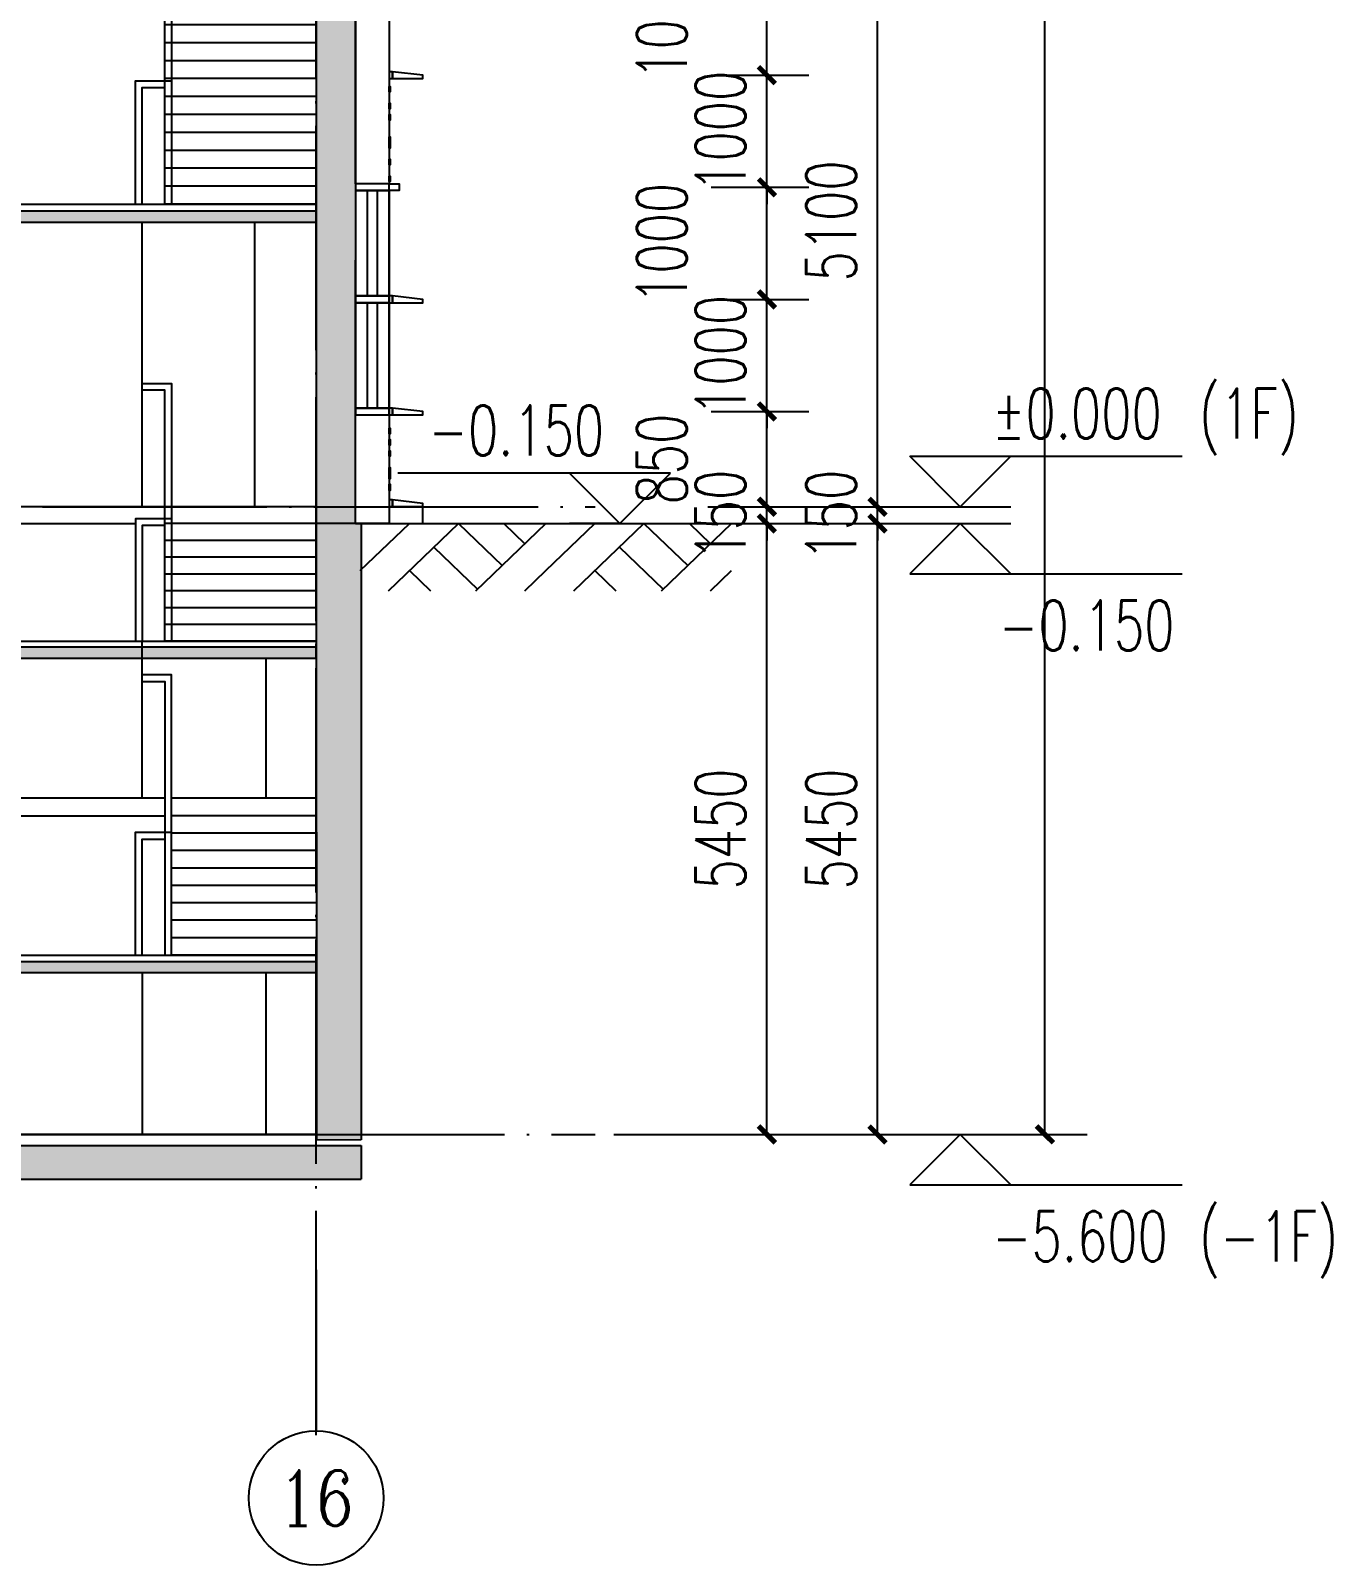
# Model space of a CAD drawing. Header units: millimetres. Extents: x 500457 to 783861, y -293369 to -162148.
# Drawn here: x 627992 to 639599, y -239795 to -226104 of the extents above; entities that cross this region are included whole.
import ezdxf
from ezdxf.enums import TextEntityAlignment as Align

# ---------------------------------------------------------------- set-up
doc = ezdxf.new("R2010")
doc.units = ezdxf.units.MM
doc.header["$LTSCALE"] = 1000
doc.linetypes.add('DOTE', pattern=[2.42, 2, -0.2, 0.02, -0.2])
for name, color, linetype in [('A-DOOR-FIRE', 4, 'Continuous'), ('A-SECT-SURF', 6, 'Continuous'), ('A-看线', 115, 'Continuous'), ('AXIS', 3, 'Continuous'), ('AXIS_TEXT', 7, 'Continuous'), ('DIM_ELEV', 3, 'Continuous'), ('DOTE', 1, 'DOTE'), ('LY_MC_section A_A$0$A31----(18)', 140, 'Continuous'), ('PUB_DIM', 3, 'Continuous'), ('PUB_HATCH', 8, 'Continuous'), ('PUB_TEXT', 7, 'Continuous'), ('STAIR', 2, 'Continuous'), ('WALL', 255, 'Continuous'), ('剖面楼板线', 2, 'Continuous'), ('板洞', 6, 'Continuous')]:
    doc.layers.add(name, color=color, linetype=linetype)
doc.styles.add('_TCH_AXIS', font='COMPLEX', dxfattribs={"bigfont": 'GBCBIG'})
doc.styles.add('_TCH_DIM', font='SIMPLEX', dxfattribs={"bigfont": 'GBCBIG'})
doc.styles.add('_TCH_DIM_T3', font='SIMPLEX', dxfattribs={"width": 0.705882, "bigfont": 'GBCBIG'})
doc.styles.add('COMPLEX', font='COMPLEX')
doc.dimstyles.new('_TCH_ARCH&&150', dxfattribs={"dimtxt": 446.25, "dimasz": 150, "dimexe": 375, "dimexo": 450, "dimgap": 189.375, "dimtad": 1, "dimdec": 0, "dimzin": 0, "dimdsep": 46, "dimtxsty": '_TCH_DIM_T3', "dimblk": 'ARCHTICK', "dimcen": 0.09, "dimclrt": 7, "dimazin": 2, "dimtfac": 1, "dimtdec": 0, "dimtix": 1, "dimtmove": 2, "dimatfit": 3, "dimfxl": 1, "dimtolj": 1, "dimtzin": 0, "dimarcsym": 0})

# ---------------------------------------------------------------- blocks, each defined once
blk = doc.blocks.new('A$Cc3d01d78')
at = {"layer": 'PUB_HATCH'}
blk.add_hatch(color=256, dxfattribs=at).paths.add_polyline_path([(1558, -3756), (-1342, -3756), (-1342, -3856), (1558, -3856)])
at = {"layer": 'STAIR'}
for points in [[(210, -2300), (210, -900)], [(210, -1260), (7, -1260), (7, -3700), (-53, -3700), (-53, -3100), (-53, -3050), (-53, -1200), (210, -1200)], [(-1342, -2300), (-53, -2300)], [(7, -2300), (1558, -2300), (1558, -2456), (7, -2456)], [(-1342, -2456), (-53, -2456)], [(-1342, -2611), (-53, -2611)], [(270, -3700), (270, -2604), (-53, -2604)], [(210, -3700), (210, -2664), (7, -2664)], [(-1342, -2767), (-53, -2767)], [(-1342, -2923), (-53, -2923)], [(-1342, -3078), (-53, -3078)], [(-1342, -3234), (-53, -3234)], [(-1342, -3389), (-53, -3389)], [(-1342, -3545), (-53, -3545)], [(1558, -3700), (-1342, -3700)], [(-1342, -3700), (-53, -3700)]]:
    blk.add_lwpolyline(points, dxfattribs=at)
at = {"layer": 'WALL'}
for p, q in [((1558, -3756), (-1342, -3756)), ((-1342, -3856), (-1342, -3756)), ((1558, -3856), (1558, -3756)), ((1558, -3856), (-1342, -3856))]:
    blk.add_line(p, q, dxfattribs=at)
blk = doc.blocks.new('A$C713e9a64')
at = {"layer": 'PUB_HATCH'}
blk.add_hatch(color=256, dxfattribs=at).paths.add_polyline_path([(1348, -4840), (-1552, -4840), (-1552, -4940), (1348, -4940)])
at = {"layer": 'STAIR'}
for points in [[(0, -2380), (0, 170)], [(0, -1280), (-262, -1280), (-262, -3130), (-262, -3180), (-262, -4780), (-202, -4780), (-202, -1340), (0, -1340)], [(-1553, -2380), (-202, -2380)], [(-202, -2380), (1347, -2380), (1347, -2540), (-202, -2540)], [(-1553, -2540), (-202, -2540)], [(-1553, -2700), (-202, -2700)], [(-1553, -2860), (-202, -2860)], [(-1553, -3020), (-202, -3020)], [(-1553, -3180), (-202, -3180)], [(-1553, -3340), (-202, -3340)], [(-1553, -3500), (-202, -3500)], [(-1553, -3660), (-202, -3660)], [(58, -4780), (58, -3680), (-262, -3680)], [(-1553, -3820), (-202, -3820)], [(-2, -4780), (-2, -3740), (-202, -3740)], [(-1553, -3980), (-202, -3980)], [(-1553, -4140), (-202, -4140)], [(-1553, -4300), (-202, -4300)], [(-1553, -4460), (-202, -4460)], [(-1553, -4620), (-202, -4620)], [(1348, -4780), (-1553, -4780)], [(-1553, -4780), (-202, -4780)]]:
    blk.add_lwpolyline(points, dxfattribs=at)
at = {"layer": 'WALL'}
for p, q in [((1348, -4840), (-1552, -4840)), ((-1552, -4940), (-1552, -4840)), ((1348, -4940), (1348, -4840)), ((1348, -4940), (-1552, -4940))]:
    blk.add_line(p, q, dxfattribs=at)
blk = doc.blocks.new('A$Cb3162a7d')
at = {"layer": 'PUB_HATCH'}
blk.add_hatch(color=256, dxfattribs=at).paths.add_polyline_path([(1348, -3746), (-1553, -3746), (-1553, -3846), (1348, -3846)])
at = {"layer": 'STAIR'}
for points in [[(-2, -2496), (-2, 44)], [(-2, -1396), (-262, -1396), (-262, -1930), (-262, -1980), (-262, -3696), (-202, -3696), (-202, -1456), (-2, -1456)], [(-1553, -2496), (-202, -2496)], [(56, -3700), (56, -2600), (-262, -2600)], [(-202, -2496), (1348, -2496), (1348, -2646), (56, -2646)], [(-1553, -2646), (-202, -2646)], [(-4, -3700), (-4, -2660), (-202, -2660)], [(-1553, -2796), (-202, -2796)], [(-1553, -2946), (-202, -2946)], [(-1553, -3096), (-202, -3096)], [(-1553, -3246), (-202, -3246)], [(-1553, -3396), (-202, -3396)], [(-1553, -3546), (-202, -3546)], [(1348, -3696), (-1553, -3696)], [(-1553, -3696), (-202, -3696)]]:
    blk.add_lwpolyline(points, dxfattribs=at)
at = {"layer": 'WALL'}
for p, q in [((1348, -3746), (-1553, -3746)), ((-1553, -3846), (-1553, -3746)), ((1348, -3846), (1348, -3746)), ((1348, -3846), (-1553, -3846))]:
    blk.add_line(p, q, dxfattribs=at)
blk = doc.blocks.new('A$Cdcaa37b3')
at = {"layer": 'A-看线'}
for points in [[(-1002, 8140), (-1002, 5600)], [(-1103, 4250), (-1103, 3000)], [(-1103, 1444), (-1103, 0)]]:
    blk.add_lwpolyline(points, dxfattribs=at)
at = {"layer": '剖面楼板线'}
blk.add_line((-1550, -1), (1348, -1), dxfattribs=at)
blk.add_lwpolyline([(0, 1444), (0, 0)], dxfattribs=at)
at = {"layer": 'LY_MC_section A_A$0$A31----(18)'}
blk.add_blockref('A$Cc3d01d78', (-210, 5300), dxfattribs=at)
at = {"layer": '板洞'}
for name, p in [('A$C713e9a64', (0, 13080)), ('A$Cb3162a7d', (0, 8096))]:
    blk.add_blockref(name, p, dxfattribs=at)
blk = doc.blocks.new('A$C7aab0e27')
at = {"layer": 'LY_MC_section A_A$0$A31----(18)'}
for points in [[(-30, 0), (-30, -60), (-300, -60), (-300, -30)], [(-30, -60), (-30, 0), (0, 0), (0, -60)]]:
    blk.add_lwpolyline(points, close=True, dxfattribs=at)
blk = doc.blocks.new('A$C37e4a2ef')
at = {"layer": 'LY_MC_section A_A$0$A31----(18)'}
blk.add_lwpolyline([(0, 0), (300, 0), (300, -60), (0, -60)], close=True, dxfattribs=at)
at = {"layer": 'A-DOOR-FIRE'}
blk.add_blockref('A$C7aab0e27', (0, 0), dxfattribs=at)
blk = doc.blocks.new('A$C42b86bd6')
at = {"layer": 'LY_MC_section A_A$0$A31----(18)'}
for points in [[(90, 0), (0, 0), (0, -60), (90, -60)], [(90, 0), (390, 0), (390, -60), (90, -60)]]:
    blk.add_lwpolyline(points, close=True, dxfattribs=at)
blk = doc.blocks.new('$EWDLib$00001159')
for p, q in [((0, 0), (0, 1500)), ((84, 0), (84, 1500)), ((156, 0), (156, 1500)), ((240, 0), (240, 1500))]:
    blk.add_line(p, q)
blk = doc.blocks.new('A$C8b4dfb44')
at = {"layer": 'LY_MC_section A_A$0$A31----(18)'}
for points in [[(0, -42330), (-300, -42330), (-300, -45520), (0, -45520)], [(-300, -44650), (-310, -44650), (-310, -44700), (-300, -44700)], [(-300, -44800), (-310, -44800), (-310, -44850), (-300, -44850)], [(-300, -44900), (-310, -44900), (-310, -44950), (-300, -44950)], [(-300, -45100), (-310, -45100), (-310, -45200), (-300, -45200)], [(-300, -45300), (-310, -45300), (-310, -45350), (-300, -45350)], [(-300, -45450), (-310, -45450), (-310, -45500), (-300, -45500)], [(-300, -45580), (0, -45580), (0, -46520), (-300, -46520)], [(-300, -46580), (0, -46580), (0, -47520), (-300, -47520)], [(0, -47580), (-300, -47580), (-300, -48550), (0, -48550)], [(-300, -47700), (-310, -47700), (-310, -47750), (-300, -47750)], [(-300, -47800), (-310, -47800), (-310, -47850), (-300, -47850)], [(-300, -47900), (-310, -47900), (-310, -47950), (-300, -47950)], [(-300, -48050), (-310, -48050), (-310, -48150), (-300, -48150)], [(-300, -48200), (-310, -48200), (-310, -48255), (-300, -48255)], [(-600, -48400), (-300, -48400), (-300, -48550), (-600, -48550)]]:
    blk.add_lwpolyline(points, close=True, dxfattribs=at)
at = {"layer": 'A-DOOR-FIRE'}
for name, p in [('A$C42b86bd6', (-390, -45520)), ('A$C37e4a2ef', (-300, -46520)), ('A$C37e4a2ef', (-300, -47520))]:
    blk.add_blockref(name, p, dxfattribs=at)
at = {"layer": 'LY_MC_section A_A$0$A31----(18)'}
for p in [(-300, -44520), (-300, -48340)]:
    blk.add_blockref('A$C7aab0e27', p, dxfattribs=at)
at = {"layer": 'LY_MC_section A_A$0$A31----(18)', "rotation": 179.9999999999997}
for p, xscale, yscale in [((0, -45580), 1.250008465068337, 0.6266666690565188), ((0, -46580), 1.249997525112121, 0.6266675368867202)]:
    blk.add_blockref('$EWDLib$00001159', p, dxfattribs=dict(at, xscale=xscale, yscale=yscale))
blk = doc.blocks.new('_ArchTick')
at = {"color": 0, "linetype": 'ByBlock', "const_width": 0.3}
blk.add_lwpolyline([(-0.5, -0.5), (0.5, 0.5)], dxfattribs=at)
blk = doc.blocks.new('*D243')
at = {"layer": 'Defpoints', "color": 0, "transparency": 16777216}
for p in [(633609, -230501), (634557, -230501), (633609, -235951)]:
    blk.add_point(p, dxfattribs=at)
at = {"layer": 'PUB_DIM', "color": 0, "lineweight": -2, "transparency": 16777216}
for p, q in [((634059, -230501), (634932, -230501)), ((634557, -235951), (634557, -230501)), ((634059, -235951), (634932, -235951))]:
    blk.add_line(p, q, dxfattribs=at)
at = {"layer": 'PUB_DIM', "color": 0, "lineweight": -2, "transparency": 16777216, "xscale": 150, "yscale": 150, "zscale": 150}
for p, rotation in [((634557, -230501), 90), ((634557, -235951), 270)]:
    blk.add_blockref('_ArchTick', p, dxfattribs=dict(at, rotation=rotation))
at = {"layer": 'PUB_DIM', "color": 7, "transparency": 16777216, "insert": (634144, -233226), "char_height": 446.2, "attachment_point": 5, "rotation": 90, "style": '_TCH_DIM_T3'}
blk.add_mtext('\\A1;5450', dxfattribs=at)
blk = doc.blocks.new('*D244')
at = {"layer": 'Defpoints', "color": 0, "transparency": 16777216}
for p in [(633609, -230351), (634557, -230351), (633609, -230501)]:
    blk.add_point(p, dxfattribs=at)
at = {"layer": 'PUB_DIM', "color": 0, "lineweight": -2, "transparency": 16777216}
for p, q in [((634557, -230351), (634557, -230201)), ((634059, -230351), (634932, -230351)), ((634557, -230501), (634557, -230351)), ((634059, -230501), (634932, -230501)), ((634557, -230501), (634557, -230651))]:
    blk.add_line(p, q, dxfattribs=at)
at = {"layer": 'PUB_DIM', "color": 0, "lineweight": -2, "transparency": 16777216, "xscale": 150, "yscale": 150, "zscale": 150}
for p, rotation in [((634557, -230351), 270), ((634557, -230501), 90)]:
    blk.add_blockref('_ArchTick', p, dxfattribs=dict(at, rotation=rotation))
at = {"layer": 'PUB_DIM', "color": 7, "transparency": 16777216, "insert": (634144, -230426), "char_height": 446.2, "attachment_point": 5, "rotation": 90, "style": '_TCH_DIM_T3'}
blk.add_mtext('\\A1;150', dxfattribs=at)
blk = doc.blocks.new('*D245')
at = {"layer": 'Defpoints', "color": 0, "transparency": 16777216}
for p in [(633609, -229501), (634557, -229501), (633609, -230351)]:
    blk.add_point(p, dxfattribs=at)
at = {"layer": 'PUB_DIM', "color": 0, "lineweight": -2, "transparency": 16777216}
for p, q in [((634059, -229501), (634932, -229501)), ((634557, -230351), (634557, -229501)), ((634059, -230351), (634932, -230351))]:
    blk.add_line(p, q, dxfattribs=at)
at = {"layer": 'PUB_DIM', "color": 0, "lineweight": -2, "transparency": 16777216, "xscale": 150, "yscale": 150, "zscale": 150}
for p, rotation in [((634557, -229501), 90), ((634557, -230351), 270)]:
    blk.add_blockref('_ArchTick', p, dxfattribs=dict(at, rotation=rotation))
at = {"layer": 'PUB_DIM', "color": 7, "transparency": 16777216, "insert": (633619, -229926), "char_height": 446.2, "attachment_point": 5, "rotation": 90, "style": '_TCH_DIM_T3'}
blk.add_mtext('\\A1;850', dxfattribs=at)
blk = doc.blocks.new('*D246')
at = {"layer": 'Defpoints', "color": 0, "transparency": 16777216}
for p in [(633609, -228501), (634557, -228501), (633609, -229501)]:
    blk.add_point(p, dxfattribs=at)
at = {"layer": 'PUB_DIM', "color": 0, "lineweight": -2, "transparency": 16777216}
for p, q in [((634557, -228501), (634557, -228351)), ((634059, -228501), (634932, -228501)), ((634557, -229501), (634557, -228501)), ((634059, -229501), (634932, -229501)), ((634557, -229501), (634557, -229651))]:
    blk.add_line(p, q, dxfattribs=at)
at = {"layer": 'PUB_DIM', "color": 0, "lineweight": -2, "transparency": 16777216, "xscale": 150, "yscale": 150, "zscale": 150}
for p, rotation in [((634557, -228501), 270), ((634557, -229501), 90)]:
    blk.add_blockref('_ArchTick', p, dxfattribs=dict(at, rotation=rotation))
at = {"layer": 'PUB_DIM', "color": 7, "transparency": 16777216, "insert": (634144, -229001), "char_height": 446.2, "attachment_point": 5, "rotation": 90, "style": '_TCH_DIM_T3'}
blk.add_mtext('\\A1;1000', dxfattribs=at)
blk = doc.blocks.new('*D247')
at = {"layer": 'Defpoints', "color": 0, "transparency": 16777216}
for p in [(633609, -227501), (634557, -227501), (633609, -228501)]:
    blk.add_point(p, dxfattribs=at)
at = {"layer": 'PUB_DIM', "color": 0, "lineweight": -2, "transparency": 16777216}
for p, q in [((634059, -227501), (634932, -227501)), ((634557, -228501), (634557, -227501)), ((634059, -228501), (634932, -228501))]:
    blk.add_line(p, q, dxfattribs=at)
at = {"layer": 'PUB_DIM', "color": 0, "lineweight": -2, "transparency": 16777216, "xscale": 150, "yscale": 150, "zscale": 150}
for p, rotation in [((634557, -227501), 90), ((634557, -228501), 270)]:
    blk.add_blockref('_ArchTick', p, dxfattribs=dict(at, rotation=rotation))
at = {"layer": 'PUB_DIM', "color": 7, "transparency": 16777216, "insert": (633619, -228001), "char_height": 446.2, "attachment_point": 5, "rotation": 90, "style": '_TCH_DIM_T3'}
blk.add_mtext('\\A1;1000', dxfattribs=at)
blk = doc.blocks.new('*D248')
at = {"layer": 'Defpoints', "color": 0, "transparency": 16777216}
for p in [(633609, -226501), (634557, -226501), (633609, -227501)]:
    blk.add_point(p, dxfattribs=at)
at = {"layer": 'PUB_DIM', "color": 0, "lineweight": -2, "transparency": 16777216}
for p, q in [((634557, -226501), (634557, -226351)), ((634059, -226501), (634932, -226501)), ((634557, -227501), (634557, -226501)), ((634059, -227501), (634932, -227501)), ((634557, -227501), (634557, -227651))]:
    blk.add_line(p, q, dxfattribs=at)
at = {"layer": 'PUB_DIM', "color": 0, "lineweight": -2, "transparency": 16777216, "xscale": 150, "yscale": 150, "zscale": 150}
for p, rotation in [((634557, -226501), 270), ((634557, -227501), 90)]:
    blk.add_blockref('_ArchTick', p, dxfattribs=dict(at, rotation=rotation))
at = {"layer": 'PUB_DIM', "color": 7, "transparency": 16777216, "insert": (634144, -227001), "char_height": 446.2, "attachment_point": 5, "rotation": 90, "style": '_TCH_DIM_T3'}
blk.add_mtext('\\A1;1000', dxfattribs=at)
blk = doc.blocks.new('*D249')
at = {"layer": 'Defpoints', "color": 0, "transparency": 16777216}
for p in [(633609, -225501), (634557, -225501), (633609, -226501)]:
    blk.add_point(p, dxfattribs=at)
at = {"layer": 'PUB_DIM', "color": 0, "lineweight": -2, "transparency": 16777216}
for p, q in [((634059, -225501), (634932, -225501)), ((634557, -226501), (634557, -225501)), ((634059, -226501), (634932, -226501))]:
    blk.add_line(p, q, dxfattribs=at)
at = {"layer": 'PUB_DIM', "color": 0, "lineweight": -2, "transparency": 16777216, "xscale": 150, "yscale": 150, "zscale": 150}
for p, rotation in [((634557, -225501), 90), ((634557, -226501), 270)]:
    blk.add_blockref('_ArchTick', p, dxfattribs=dict(at, rotation=rotation))
at = {"layer": 'PUB_DIM', "color": 7, "transparency": 16777216, "insert": (633619, -226001), "char_height": 446.2, "attachment_point": 5, "rotation": 90, "style": '_TCH_DIM_T3'}
blk.add_mtext('\\A1;1000', dxfattribs=at)
blk = doc.blocks.new('*D320')
at = {"layer": 'Defpoints', "color": 0, "transparency": 16777216}
for p in [(632742, -182051), (637037, -182051), (632742, -235951)]:
    blk.add_point(p, dxfattribs=at)
at = {"layer": 'PUB_DIM', "color": 0, "lineweight": -2, "transparency": 16777216}
for p, q in [((633192, -182051), (637412, -182051)), ((637037, -235951), (637037, -182051)), ((633192, -235951), (637412, -235951))]:
    blk.add_line(p, q, dxfattribs=at)
at = {"layer": 'PUB_DIM', "color": 0, "lineweight": -2, "transparency": 16777216, "xscale": 150, "yscale": 150, "zscale": 150}
for p, rotation in [((637037, -182051), 90), ((637037, -235951), 270)]:
    blk.add_blockref('_ArchTick', p, dxfattribs=dict(at, rotation=rotation))
at = {"layer": 'PUB_DIM', "color": 7, "transparency": 16777216, "insert": (636625, -209001), "char_height": 446.2, "attachment_point": 5, "rotation": 90, "style": '_TCH_DIM_T3'}
blk.add_mtext('\\A1;53900', dxfattribs=at)
blk = doc.blocks.new('*D321')
at = {"layer": 'Defpoints', "color": 0, "transparency": 16777216}
for p in [(633579, -230501), (635543, -230501), (633579, -235951)]:
    blk.add_point(p, dxfattribs=at)
at = {"layer": 'PUB_DIM', "color": 0, "lineweight": -2, "transparency": 16777216}
for p, q in [((634029, -230501), (635918, -230501)), ((635543, -235951), (635543, -230501)), ((634029, -235951), (635918, -235951))]:
    blk.add_line(p, q, dxfattribs=at)
at = {"layer": 'PUB_DIM', "color": 0, "lineweight": -2, "transparency": 16777216, "xscale": 150, "yscale": 150, "zscale": 150}
for p, rotation in [((635543, -230501), 90), ((635543, -235951), 270)]:
    blk.add_blockref('_ArchTick', p, dxfattribs=dict(at, rotation=rotation))
at = {"layer": 'PUB_DIM', "color": 7, "transparency": 16777216, "insert": (635130, -233226), "char_height": 446.2, "attachment_point": 5, "rotation": 90, "style": '_TCH_DIM_T3'}
blk.add_mtext('\\A1;5450', dxfattribs=at)
blk = doc.blocks.new('*D322')
at = {"layer": 'Defpoints', "color": 0, "transparency": 16777216}
for p in [(633579, -230351), (635543, -230351), (633579, -230501)]:
    blk.add_point(p, dxfattribs=at)
at = {"layer": 'PUB_DIM', "color": 0, "lineweight": -2, "transparency": 16777216}
for p, q in [((635543, -230351), (635543, -230201)), ((634029, -230351), (635918, -230351)), ((635543, -230501), (635543, -230351)), ((634029, -230501), (635918, -230501)), ((635543, -230501), (635543, -230651))]:
    blk.add_line(p, q, dxfattribs=at)
at = {"layer": 'PUB_DIM', "color": 0, "lineweight": -2, "transparency": 16777216, "xscale": 150, "yscale": 150, "zscale": 150}
for p, rotation in [((635543, -230351), 270), ((635543, -230501), 90)]:
    blk.add_blockref('_ArchTick', p, dxfattribs=dict(at, rotation=rotation))
at = {"layer": 'PUB_DIM', "color": 7, "transparency": 16777216, "insert": (635130, -230426), "char_height": 446.2, "attachment_point": 5, "rotation": 90, "style": '_TCH_DIM_T3'}
blk.add_mtext('\\A1;150', dxfattribs=at)
blk = doc.blocks.new('*D323')
at = {"layer": 'Defpoints', "color": 0, "transparency": 16777216}
for p in [(633579, -225251), (635543, -225251), (633579, -230351)]:
    blk.add_point(p, dxfattribs=at)
at = {"layer": 'PUB_DIM', "color": 0, "lineweight": -2, "transparency": 16777216}
for p, q in [((634029, -225251), (635918, -225251)), ((635543, -230351), (635543, -225251)), ((634029, -230351), (635918, -230351))]:
    blk.add_line(p, q, dxfattribs=at)
at = {"layer": 'PUB_DIM', "color": 0, "lineweight": -2, "transparency": 16777216, "xscale": 150, "yscale": 150, "zscale": 150}
for p, rotation in [((635543, -225251), 90), ((635543, -230351), 270)]:
    blk.add_blockref('_ArchTick', p, dxfattribs=dict(at, rotation=rotation))
at = {"layer": 'PUB_DIM', "color": 7, "transparency": 16777216, "insert": (635130, -227801), "char_height": 446.2, "attachment_point": 5, "rotation": 90, "style": '_TCH_DIM_T3'}
blk.add_mtext('\\A1;5100', dxfattribs=at)
blk = doc.blocks.new('_AXISO')
blk.add_circle((0, 0), 0.5)
at = {"layer": 'AXIS_TEXT', "style": 'COMPLEX', "width": 1.041667}
blk.add_attdef('A', text='', height=0.56, dxfattribs=at).set_placement((-0.25, -0.28), (0.25, -0.28), align=Align.FIT)
blk = doc.blocks.new('$LinePat$素土夯实')
at = {"color": 0}
for p, q in [((0, -210), (210, 0)), ((120, -300), (420, 0)), ((420, 0), (607.5, -187.5)), ((495, -300), (795, 0)), ((615, 0), (705, -90)), ((315, -105), (502.5, -292.5)), ((210, -210), (300, -300)), ((705, -300), (795, -210))]:
    blk.add_line(p, q, dxfattribs=at)

msp = doc.modelspace()

# ---------------------------------------------------------------- hatches: boundary and pattern name
at = {"layer": 'PUB_HATCH'}
for points in [[(630538.7, -225350.6), (630536.4, -230500.5), (630886.4, -230500.7), (630888.7, -225350.7)], [(630537.4, -230500.8), (630539.7, -236000.7), (630939.7, -236000.6), (630937.4, -230500.7)], [(512637.4, -236050.7), (512287.4, -236350.7), (630939.7, -236350.6), (630939.7, -236050.6)]]:
    msp.add_hatch(color=256, dxfattribs=at).paths.add_polyline_path(points)

# ---------------------------------------------------------------- linework, layer by layer
at = {"layer": 'A-SECT-SURF'}
msp.add_lwpolyline([(512587.4, -235950.7), (630537.4, -235950.7)], dxfattribs=at)
at = {"layer": 'AXIS'}
msp.add_line((630537.4, -237159.2), (630537.4, -238595.1), dxfattribs=at)
at = {"layer": 'DIM_ELEV'}
for p, q in [((636281.1, -230350.7), (635831.1, -229900.7)), ((635831.1, -229900.7), (638261.1, -229900.7)), ((636281.1, -230350.7), (636731.1, -229900.7)), ((633696.8, -230050.7), (631266.8, -230050.7)), ((633246.8, -230500.7), (632796.8, -230050.7)), ((633246.8, -230500.7), (633696.8, -230050.7)), ((635231.1, -230350.7), (636731.1, -230350.7)), ((633246.8, -230500.7), (632796.8, -230500.7)), ((635231.1, -230500.7), (636731.1, -230500.7)), ((636281.1, -230500.7), (635831.1, -230950.7)), ((636281.1, -230500.7), (636731.1, -230950.7)), ((635831.1, -230950.7), (638261.1, -230950.7)), ((635231.1, -235950.7), (636731.1, -235950.7)), ((636281.1, -235950.7), (635831.1, -236400.7)), ((636281.1, -235950.7), (636731.1, -236400.7)), ((635831.1, -236400.7), (638261.1, -236400.7))]:
    msp.add_line(p, q, dxfattribs=at)
at = {"layer": 'DOTE'}
for p, q in [((630537.4, -238632.6), (630537.4, -180499.6)), ((536137.4, -230350.7), (633025.1, -230350.7)), ((511637.4, -235950.7), (633025.1, -235950.7))]:
    msp.add_line(p, q, dxfattribs=at)
at = {"layer": 'WALL'}
for p, q in [((630538.7, -225350.6), (630536.4, -230500.5)), ((630888.7, -225350.7), (630886.4, -230500.7)), ((630886.4, -230500.7), (630536.4, -230500.5)), ((630937.4, -230500.7), (630537.4, -230500.8)), ((630537.4, -230500.8), (630539.7, -236000.7)), ((630937.4, -230500.7), (630939.7, -236000.6)), ((630939.7, -236000.6), (630539.7, -236000.7)), ((512637.4, -236050.7), (630939.7, -236050.6)), ((630939.7, -236050.6), (630939.7, -236350.6)), ((512287.4, -236350.7), (630939.7, -236350.6))]:
    msp.add_line(p, q, dxfattribs=at)
at = {"layer": '剖面楼板线'}
msp.add_lwpolyline([(630887.4, -230500.7), (634240.9, -230500.7)], dxfattribs=at)

# ---------------------------------------------------------------- block references
at = {"layer": 'AXIS'}
ref = msp.add_blockref('_AXISO', (630537.4, -239195.1), dxfattribs=dict(at, xscale=1200, yscale=1200, zscale=1200))
ref.add_attrib('A', '16', dxfattribs={"layer": 'AXIS_TEXT', "height": 492.67, "style": '_TCH_AXIS'}).set_placement((630197.2, -239441.5), (630877.6, -239441.5), align=Align.FIT)
at = {"layer": 'WALL', "xscale": 2.081669029755081, "yscale": 2, "zscale": 2, "rotation": 0.0012138843581535}
for p in [(630931.1, -230500.8), (632586, -230500.7)]:
    msp.add_blockref('$LinePat$素土夯实', p, dxfattribs=at)
at = {"layer": '板洞', "xscale": -1}
for name, p in [('A$C8b4dfb44', (630887.4, -181950.7)), ('A$Cdcaa37b3', (628984.9, -235951.5))]:
    msp.add_blockref(name, p, dxfattribs=at)

# ---------------------------------------------------------------- texts
at = {"layer": 'PUB_TEXT', "style": '_TCH_DIM', "width": 0.705882}
for s, p in [('%%P0.000', (636566.1, -229743.2)), ('(1F)', (638411.1, -229743.2)), ('-0.150', (631539.8, -229893.2)), ('-0.150', (636626.1, -231633.2)), ('(-1F)', (638411.1, -237083.2)), ('-5.600', (636566.1, -237083.2))]:
    msp.add_text(s, height=446.25, dxfattribs=at).set_placement(p)

# ---------------------------------------------------------------- dimensions: what is measured, and where the dimension line sits
at = {"layer": 'PUB_DIM'}
for p1, p2, distance, picture, middle in [((632742.1, -235950.7), (632742.1, -182050.7), -4295.1, '*D320', (636624.7, -209000.7)), ((633579.4, -230350.7), (633579.4, -225250.7), -1963.5, '*D323', (635130.4, -227800.7)), ((633609.1, -227500.7), (633609.1, -226500.7), -947.8, '*D248', (634144.4, -227000.7)), ((633609.1, -229500.7), (633609.1, -228500.7), -947.8, '*D246', (634144.4, -229000.7)), ((633579.4, -230500.7), (633579.4, -230350.7), -1963.5, '*D322', (635130.4, -230425.7)), ((633609.1, -230500.7), (633609.1, -230350.7), -947.8, '*D244', (634144.4, -230425.7)), ((633579.4, -235950.7), (633579.4, -230500.7), -1963.5, '*D321', (635130.4, -233225.7)), ((633609.1, -235950.7), (633609.1, -230500.7), -947.8, '*D243', (634144.4, -233225.7))]:
    dim = msp.add_aligned_dim(p1=p1, p2=p2, distance=distance, dimstyle='_TCH_ARCH&&150', dxfattribs=at)
    dim.commit()
    dim.dimension.update_dxf_attribs({"geometry": picture, "text_midpoint": middle})
for base, p1, p2, picture, middle in [((634556.9, -225500.7), (633609.1, -226500.7), (633609.1, -225500.7), '*D249', (633619.4, -226000.7)), ((634556.9, -227500.7), (633609.1, -228500.7), (633609.1, -227500.7), '*D247', (633619.4, -228000.7)), ((634556.9, -229500.7), (633609.1, -230350.7), (633609.1, -229500.7), '*D245', (633619.4, -229925.7))]:
    dim = msp.add_linear_dim(base=base, p1=p1, p2=p2, angle=90, dimstyle='_TCH_ARCH&&150', dxfattribs=at)
    dim.commit()
    dim.dimension.update_dxf_attribs({"geometry": picture, "text_midpoint": middle, "dimtype": 129})

doc.saveas('drawing.dxf')
